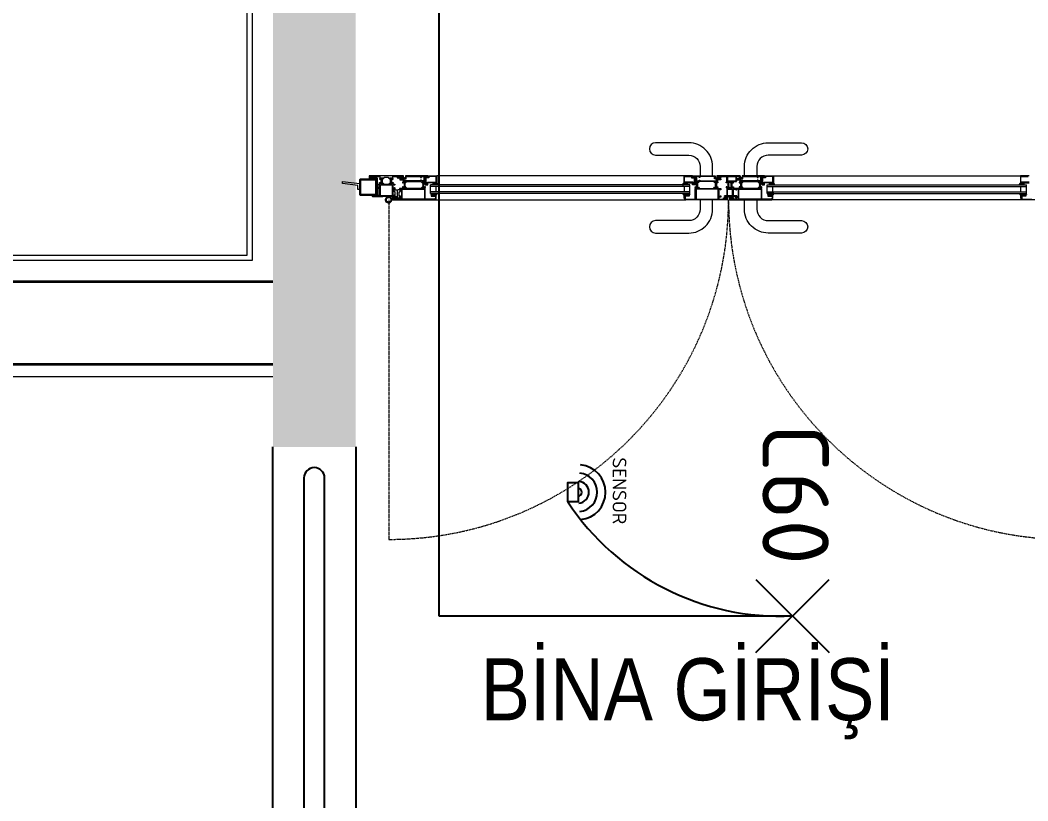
# Model space of a CAD drawing. Header units: millimetres. Extents: x -4402 to 30102, y 1696 to 6551.
# Drawn here: x 14480.1 to 14723.3, y 3699.5 to 3888.1 of the extents above; entities that cross this region are included whole.
import ezdxf

# ---------------------------------------------------------------- set-up
doc = ezdxf.new("R2010")
doc.units = ezdxf.units.MM
doc.linetypes.add('HIDDEN', pattern=[0.375, 0.25, -0.125])
doc.layers.add('BOYA', color=253, linetype='Continuous')
doc.layers.add('CEMAL AYAR  AYD. HAT', color=6, linetype='Continuous')
for name, color, linetype, lineweight in [('D', 4, 'Continuous', 35), ('KP', 1, 'Continuous', 20), ('M', 30, 'Continuous', 25), ('MH', 20, 'Continuous', 20), ('S', 6, 'Continuous', 20), ('YA', 3, 'Continuous', 13)]:
    doc.layers.add(name, color=color, linetype=linetype, lineweight=lineweight)
doc.styles.add('1', font='arial.ttf', dxfattribs={"height": 18})
doc.styles.add('TXT', font='isocpeur.ttf')
pattern_1 = [(45, (12306.01935, -83844.62551), (-0.08838834765, 0.08838834765), []), (135, (12306.01935, -83844.62551), (-0.08838834765, -0.08838834765), [])]
pattern_2 = [(135, (-12207.27971, -83844.62551), (0.08838834765, 0.08838834765), []), (45, (-12207.27971, -83844.62551), (0.08838834765, -0.08838834765), [])]
pattern_3 = [(45, (12387.27971, -83844.62551), (-0.08838834765, 0.08838834765), []), (135, (12387.27971, -83844.62551), (-0.08838834765, -0.08838834765), [])]

# ---------------------------------------------------------------- blocks, each defined once
blk = doc.blocks.new('AK1-1')
at = {"layer": 'KP', "ltscale": 0.125}
h = blk.add_hatch(dxfattribs=at)
h.set_pattern_fill('ANSI37', color=8, angle=-180, style=0)
h.set_pattern_definition([(45, (12306.0424, -83844.705), (-0.08838834765, 0.08838834765), []), (135, (12306.0424, -83844.705), (-0.08838834765, -0.08838834765), [])])
h.paths.add_polyline_path([(11.29, 2.17), (10.3, 2.17), (10.3, 2.25), (10.45, 2.25), (10.45, 2.37), (10.36, 2.37), (10.36, 2.52), (11.24, 2.52), (11.32, 2.37), (11.25, 2.37), (11.25, 2.25), (11.55, 2.25), (11.55, 2), (11.5, 1.98), (11.07, 1.98), (11.07, 2.07), (11.38, 2.11), (11.4, 2.15)])
h.paths.add_polyline_path([(11.16, 2.24), (11.16, 2.38), (10.55, 2.38), (10.55, 2.24)], flags=16)
h = blk.add_hatch(dxfattribs=at)
h.set_pattern_fill('ANSI37', color=8, angle=-180, style=0)
h.set_pattern_definition([(135, (-12207.36263, -83844.62551), (0.08838834765, 0.08838834765), []), (45, (-12207.36263, -83844.62551), (0.08838834765, -0.08838834765), [])])
h.paths.add_polyline_path([(87.96, 2.17), (87.96, 2.33), (87.8, 2.33), (87.8, 2.45), (87.9, 2.45), (87.9, 2.6), (87.44, 2.6), (87.36, 2.45), (87.43, 2.45), (87.43, 2.33), (87.19, 2.33), (87.19, 2), (87.24, 1.98), (87.67, 1.98), (87.67, 2.07), (87.36, 2.11), (87.34, 2.15), (87.39, 2.17)])
h.paths.add_polyline_path([(87.52, 2.32), (87.52, 2.46), (87.71, 2.46), (87.71, 2.32)], flags=16)
h = blk.add_hatch(dxfattribs=at)
h.set_pattern_fill('ANSI37', color=8, angle=-180, style=0)
h.set_pattern_definition([(45, (-83041.61139, -12750.88254), (-0.08838834765, 0.08838834765), []), (135, (-83041.61139, -12750.88254), (-0.08838834765, -0.08838834765), [])])
edge = h.paths.add_edge_path()
edge.add_line((3.25, 2.25), (3.25, 2))
edge.add_line((3.25, 2), (5, 2))
edge.add_line((5, 2), (5, -2))
edge.add_line((5, -2), (4.05, -2))
edge.add_line((4.05, -2), (4.05, -2.25))
edge.add_line((4.05, -2.25), (5.05, -2.25))
edge.add_arc((5.05, -2.05), 0.2, 270, 360)
edge.add_line((5.25, -2.05), (5.25, 2.05))
edge.add_arc((5.05, 2.05), 0.2, 0, 90)
edge.add_line((5.05, 2.25), (3.25, 2.25))
h = blk.add_hatch(dxfattribs=at)
h.set_pattern_fill('ANSI37', color=8, angle=-180, style=0)
h.set_pattern_definition([(135, (83361.82707, -12830.85999), (0.08838834765, 0.08838834765), []), (45, (83361.82707, -12830.85999), (0.08838834765, -0.08838834765), [])])
h.paths.add_polyline_path([(6.12, 1), (6, 0.8), (6, 0.75), (6.52, 0.75), (6.52, 0.8), (6.4, 1), (6.4, 2), (6.52, 2.2), (6.52, 2.25), (6, 2.25), (6, 2.2), (6.12, 2)])
h = blk.add_hatch(dxfattribs=at)
h.set_pattern_fill('ANSI37', color=8, angle=-180, style=0)
h.set_pattern_definition([(135, (83364.1116, -12830.85999), (0.08838834765, 0.08838834765), []), (45, (83364.1116, -12830.85999), (0.08838834765, -0.08838834765), [])])
h.paths.add_polyline_path([(8.4, 1), (8.28, 0.8), (8.28, 0.75), (8.8, 0.75), (8.8, 0.8), (8.68, 1), (8.68, 2), (8.8, 2.2), (8.8, 2.25), (8.28, 2.25), (8.28, 2.2), (8.4, 2)])
h = blk.add_hatch(dxfattribs=at)
h.set_pattern_fill('ANSI37', color=8, angle=-180, style=0)
h.set_pattern_definition(pattern_1)
edge = h.paths.add_edge_path()
edge.add_line((11.62, -0.29), (12, -0.29))
edge.add_arc((12, -0.24), 0.05, 270, 393.4469)
edge.add_line((12.04, -0.21), (11.92, -0.03))
edge.add_line((11.92, -0.03), (11.92, 1.13))
edge.add_line((11.92, 1.13), (12.03, 1.3))
edge.add_arc((11.99, 1.33), 0.05, 326.5531, 450)
edge.add_line((11.99, 1.38), (11.62, 1.38))
edge.add_arc((11.62, 1.33), 0.05, 90, 204.0405)
edge.add_line((11.58, 1.31), (11.66, 1.13))
edge.add_line((11.66, 1.13), (11.66, -0.03))
edge.add_line((11.66, -0.03), (11.57, -0.22))
edge.add_arc((11.62, -0.24), 0.05, 155.9595, 270)
h = blk.add_hatch(dxfattribs=at)
h.set_pattern_fill('ANSI37', color=8, angle=-180, style=0)
h.set_pattern_definition(pattern_1)
edge = h.paths.add_edge_path()
edge.add_line((16.14, -0.29), (16.52, -0.29))
edge.add_arc((16.52, -0.24), 0.05, 270, 384.0405)
edge.add_line((16.57, -0.22), (16.48, -0.03))
edge.add_line((16.48, -0.03), (16.48, 1.13))
edge.add_line((16.48, 1.13), (16.47, 1.13))
edge.add_line((16.47, 1.13), (16.55, 1.31))
edge.add_arc((16.51, 1.33), 0.05, 335.9595, 450)
edge.add_line((16.51, 1.38), (16.14, 1.38))
edge.add_arc((16.14, 1.33), 0.05, 90, 213.4469)
edge.add_line((16.1, 1.3), (16.21, 1.13))
edge.add_line((16.21, 1.13), (16.21, -0.03))
edge.add_line((16.21, -0.03), (16.22, -0.03))
edge.add_line((16.22, -0.03), (16.1, -0.21))
edge.add_arc((16.14, -0.24), 0.05, 146.5531, 270)
h = blk.add_hatch(dxfattribs=at)
h.set_pattern_fill('ANSI37', color=8, angle=-180, style=0)
h.set_pattern_definition([(315, (-83343.44128, 12831.30192), (-0.08838834765, -0.08838834765), []), (225, (-83343.44128, 12831.30192), (-0.08838834765, 0.08838834765), [])])
h.paths.add_polyline_path([(18.64, 0.62), (18.74, 0.72), (18.92, 0.73), (19.01, 0.85), (19.3, 0.89), (19.31, 0.73), (19.43, 0.73), (19.56, 0.73), (19.59, 0.75), (19.58, 0.93), (19.62, 0.94), (19.73, 0.82), (19.82, 0.64), (19.82, 0.6), (19.61, 0.6), (19.51, 0.64), (19.44, 0.66), (19.22, 0.67), (19.04, 0.66), (18.93, 0.62), (18.79, 0.61), (18.66, 0.61)])
h = blk.add_hatch(dxfattribs=at)
h.set_pattern_fill('ANSI37', color=8, angle=-180, style=0)
h.set_pattern_definition([(225, (83442.18091, 12831.30192), (0.08838834765, -0.08838834765), []), (315, (83442.18091, 12831.30192), (0.08838834765, 0.08838834765), [])])
h.paths.add_polyline_path([(80.1, 0.62), (80, 0.72), (79.82, 0.73), (79.73, 0.85), (79.44, 0.89), (79.43, 0.73), (79.31, 0.73), (79.18, 0.73), (79.15, 0.75), (79.16, 0.93), (79.12, 0.94), (79.01, 0.82), (78.92, 0.64), (78.92, 0.6), (79.13, 0.6), (79.23, 0.64), (79.3, 0.66), (79.52, 0.67), (79.7, 0.66), (79.81, 0.62), (79.95, 0.61), (80.08, 0.61)])
h = blk.add_hatch(dxfattribs=at)
h.set_pattern_fill('ANSI37', color=8, angle=-180, style=0)
h.set_pattern_definition(pattern_2)
edge = h.paths.add_edge_path()
edge.add_line((82.6, -0.29), (82.22, -0.29))
edge.add_arc((82.22, -0.24), 0.05, 155.9595, 270, ccw=False)
edge.add_line((82.17, -0.22), (82.26, -0.03))
edge.add_line((82.26, -0.03), (82.26, 1.13))
edge.add_line((82.26, 1.13), (82.27, 1.13))
edge.add_line((82.27, 1.13), (82.19, 1.31))
edge.add_arc((82.23, 1.33), 0.05, 90, 204.0405, ccw=False)
edge.add_line((82.23, 1.38), (82.6, 1.38))
edge.add_arc((82.6, 1.33), 0.05, -33.4469, 90, ccw=False)
edge.add_line((82.64, 1.3), (82.53, 1.13))
edge.add_line((82.53, 1.13), (82.53, -0.03))
edge.add_line((82.53, -0.03), (82.52, -0.03))
edge.add_line((82.52, -0.03), (82.64, -0.21))
edge.add_arc((82.6, -0.24), 0.05, -90, 33.4469, ccw=False)
h = blk.add_hatch(dxfattribs=at)
h.set_pattern_fill('ANSI37', color=8, angle=-180, style=0)
h.set_pattern_definition(pattern_2)
edge = h.paths.add_edge_path()
edge.add_line((87.12, -0.29), (86.74, -0.29))
edge.add_arc((86.74, -0.24), 0.05, 146.5531, 270, ccw=False)
edge.add_line((86.7, -0.21), (86.82, -0.03))
edge.add_line((86.82, -0.03), (86.82, 1.13))
edge.add_line((86.82, 1.13), (86.71, 1.3))
edge.add_arc((86.75, 1.33), 0.05, 90, 213.4469, ccw=False)
edge.add_line((86.75, 1.38), (87.12, 1.38))
edge.add_arc((87.12, 1.33), 0.05, -24.0405, 90, ccw=False)
edge.add_line((87.16, 1.31), (87.08, 1.13))
edge.add_line((87.08, 1.13), (87.08, -0.03))
edge.add_line((87.08, -0.03), (87.17, -0.22))
edge.add_arc((87.12, -0.24), 0.05, -90, 24.0405, ccw=False)
h = blk.add_hatch(dxfattribs=at)
h.set_pattern_fill('ANSI37', color=8, angle=-180, style=0)
h.set_pattern_definition([(135, (-84551.1965, 11752.33369), (0.08838834765, 0.08838834765), []), (45, (-84551.1965, 11752.33369), (0.08838834765, -0.08838834765), [])])
h.paths.add_polyline_path([(90.1, 1.38, -0.543184), (90.14, 1.31), (90.06, 1.13), (90.06, -0.04), (90.14, -0.22, -0.543184), (90.1, -0.29), (89.77, -0.29, -0.543184), (89.72, -0.22), (89.8, -0.04), (89.8, 1.13), (89.72, 1.31, -0.543184), (89.77, 1.38)])
h = blk.add_hatch(dxfattribs=at)
h.set_pattern_fill('ANSI37', color=8, angle=-180, style=0)
h.set_pattern_definition([(135, (-84550.41649, 11752.33369), (0.08838834765, 0.08838834765), []), (45, (-84550.41649, 11752.33369), (0.08838834765, -0.08838834765), [])])
h.paths.add_polyline_path([(90.58, -0.04), (90.5, -0.22, 0.543184), (90.55, -0.29), (90.88, -0.29, 0.543184), (90.92, -0.22), (90.84, -0.04), (90.84, 1.13), (90.92, 1.31, 0.543184), (90.88, 1.38), (90.55, 1.38, 0.543184), (90.5, 1.31), (90.58, 1.13)])
h = blk.add_hatch(dxfattribs=at)
h.set_pattern_fill('ANSI37', color=8, angle=-180, style=0)
h.set_pattern_definition(pattern_3)
edge = h.paths.add_edge_path()
edge.add_line((92.88, -0.29), (93.26, -0.29))
edge.add_arc((93.26, -0.24), 0.05, 270, 393.4469)
edge.add_line((93.3, -0.21), (93.18, -0.03))
edge.add_line((93.18, -0.03), (93.18, 1.13))
edge.add_line((93.18, 1.13), (93.29, 1.3))
edge.add_arc((93.25, 1.33), 0.05, 326.5531, 450)
edge.add_line((93.25, 1.38), (92.88, 1.38))
edge.add_arc((92.88, 1.33), 0.05, 90, 204.0405)
edge.add_line((92.84, 1.31), (92.92, 1.13))
edge.add_line((92.92, 1.13), (92.92, -0.03))
edge.add_line((92.92, -0.03), (92.83, -0.22))
edge.add_arc((92.88, -0.24), 0.05, 155.9595, 270)
h = blk.add_hatch(dxfattribs=at)
h.set_pattern_fill('ANSI37', color=8, angle=-180, style=0)
h.set_pattern_definition(pattern_3)
edge = h.paths.add_edge_path()
edge.add_line((97.4, -0.29), (97.78, -0.29))
edge.add_arc((97.78, -0.24), 0.05, 270, 384.0405)
edge.add_line((97.83, -0.22), (97.74, -0.03))
edge.add_line((97.74, -0.03), (97.74, 1.13))
edge.add_line((97.74, 1.13), (97.73, 1.13))
edge.add_line((97.73, 1.13), (97.81, 1.31))
edge.add_arc((97.77, 1.33), 0.05, 335.9595, 450)
edge.add_line((97.77, 1.38), (97.4, 1.38))
edge.add_arc((97.4, 1.33), 0.05, 90, 213.4469)
edge.add_line((97.36, 1.3), (97.47, 1.13))
edge.add_line((97.47, 1.13), (97.47, -0.03))
edge.add_line((97.47, -0.03), (97.48, -0.03))
edge.add_line((97.48, -0.03), (97.36, -0.21))
edge.add_arc((97.4, -0.24), 0.05, 146.5531, 270)
h = blk.add_hatch(dxfattribs=at)
h.set_pattern_fill('ANSI37', color=8, angle=-180, style=0)
h.set_pattern_definition([(315, (-83262.18091, 12831.30192), (-0.08838834765, -0.08838834765), []), (225, (-83262.18091, 12831.30192), (-0.08838834765, 0.08838834765), [])])
h.paths.add_polyline_path([(99.9, 0.62), (100, 0.72), (100.18, 0.73), (100.27, 0.85), (100.56, 0.89), (100.57, 0.73), (100.69, 0.73), (100.82, 0.73), (100.85, 0.75), (100.84, 0.93), (100.88, 0.94), (100.99, 0.82), (101.08, 0.64), (101.08, 0.6), (100.87, 0.6), (100.77, 0.64), (100.7, 0.66), (100.48, 0.67), (100.3, 0.66), (100.19, 0.62), (100.05, 0.61), (99.92, 0.61)])
h = blk.add_hatch(dxfattribs=at)
h.set_pattern_fill('ANSI37', color=8, angle=-180, style=0)
h.set_pattern_definition([(225, (83523.44128, 12831.30192), (0.08838834765, -0.08838834765), []), (315, (83523.44128, 12831.30192), (0.08838834765, 0.08838834765), [])])
h.paths.add_polyline_path([(161.36, 0.62), (161.26, 0.72), (161.08, 0.73), (160.99, 0.85), (160.7, 0.89), (160.69, 0.73), (160.57, 0.73), (160.44, 0.73), (160.41, 0.75), (160.42, 0.93), (160.38, 0.94), (160.27, 0.82), (160.18, 0.64), (160.18, 0.6), (160.39, 0.6), (160.49, 0.64), (160.56, 0.66), (160.78, 0.67), (160.96, 0.66), (161.07, 0.62), (161.21, 0.61), (161.34, 0.61)])
h = blk.add_hatch(dxfattribs=at)
h.set_pattern_fill('ANSI37', color=8, angle=-180, style=0)
h.set_pattern_definition(pattern_1)
h.paths.add_polyline_path([(9.19, -2.45), (9.14, -2.42), (9.16, -2.38), (9.47, -2.34), (9.47, -2.25), (9.04, -2.25), (8.99, -2.28), (8.99, -2.6), (9.23, -2.6), (9.23, -2.72), (9.15, -2.72), (9.24, -2.87), (9.68, -2.87), (9.68, -2.72), (9.6, -2.72), (9.6, -2.6), (9.75, -2.6), (9.75, -2.45)])
h.paths.add_polyline_path([(9.32, -2.6), (9.51, -2.6), (9.51, -2.74), (9.32, -2.74)], flags=16)
h = blk.add_hatch(dxfattribs=at)
h.set_pattern_fill('ANSI37', color=8, angle=-180, style=0)
h.set_pattern_definition(pattern_1)
h.paths.add_polyline_path([(18.18, -1.56), (18.18, -1.67), (18.48, -1.67), (18.48, -1.8), (18.41, -1.8), (18.41, -1.87), (18.52, -2), (19.08, -2), (19.2, -1.86), (19.2, -1.8), (19.14, -1.8), (19.14, -1.69), (19.42, -1.69), (19.42, -1.86), (19.49, -1.86), (19.54, -1.81), (19.66, -1.63), (19.66, -1.56)])
h.paths.add_polyline_path([(19.04, -1.69), (19.04, -1.88), (18.59, -1.88), (18.59, -1.69)], flags=16)
h = blk.add_hatch(dxfattribs=at)
h.set_pattern_fill('ANSI37', color=8, angle=-180, style=0)
h.set_pattern_definition(pattern_2)
h.paths.add_polyline_path([(80.55, -1.56), (80.55, -1.67), (80.26, -1.67), (80.26, -1.8), (80.33, -1.8), (80.33, -1.87), (80.22, -2), (79.66, -2), (79.54, -1.86), (79.54, -1.8), (79.6, -1.8), (79.6, -1.69), (79.32, -1.69), (79.32, -1.86), (79.25, -1.86), (79.2, -1.81), (79.08, -1.63), (79.08, -1.56)])
h.paths.add_polyline_path([(79.7, -1.69), (79.7, -1.88), (80.15, -1.88), (80.15, -1.69)], flags=16)
h = blk.add_hatch(dxfattribs=at)
h.set_pattern_fill('ANSI37', color=8, angle=-180, style=0)
h.set_pattern_definition([(135, (-12207.27971, -83844.6241), (0.08838834765, 0.08838834765), []), (45, (-12207.27971, -83844.6241), (0.08838834765, -0.08838834765), [])])
h.paths.add_polyline_path([(88.99, -2.44), (88.99, -2.6), (89.14, -2.6), (89.14, -2.72), (89.06, -2.72), (89.06, -2.87), (89.5, -2.87), (89.59, -2.72), (89.51, -2.72), (89.51, -2.6), (89.75, -2.6), (89.75, -2.28), (89.7, -2.25), (89.27, -2.25), (89.27, -2.34), (89.58, -2.38), (89.6, -2.42), (89.55, -2.44)])
h.paths.add_polyline_path([(89.42, -2.59), (89.42, -2.74), (89.23, -2.74), (89.23, -2.59)], flags=16)
h = blk.add_hatch(dxfattribs=at)
h.set_pattern_fill('ANSI37', color=8, angle=-180, style=0)
h.set_pattern_definition([(45, (12387.27971, -83844.6241), (-0.08838834765, 0.08838834765), []), (135, (12387.27971, -83844.6241), (-0.08838834765, -0.08838834765), [])])
h.paths.add_polyline_path([(90.45, -2.44), (90.4, -2.42), (90.42, -2.38), (90.73, -2.34), (90.73, -2.25), (90.3, -2.25), (90.25, -2.28), (90.25, -2.6), (90.49, -2.6), (90.49, -2.72), (90.41, -2.72), (90.5, -2.87), (90.94, -2.87), (90.94, -2.72), (90.86, -2.72), (90.86, -2.6), (91.01, -2.6), (91.01, -2.44)])
h.paths.add_polyline_path([(90.58, -2.59), (90.77, -2.59), (90.77, -2.74), (90.58, -2.74)], flags=16)
h = blk.add_hatch(dxfattribs=at)
h.set_pattern_fill('ANSI37', color=8, angle=-180, style=0)
h.set_pattern_definition(pattern_3)
h.paths.add_polyline_path([(99.45, -1.56), (99.45, -1.67), (99.74, -1.67), (99.74, -1.8), (99.67, -1.8), (99.67, -1.87), (99.78, -2), (100.34, -2), (100.46, -1.86), (100.46, -1.8), (100.4, -1.8), (100.4, -1.69), (100.68, -1.69), (100.68, -1.86), (100.75, -1.86), (100.8, -1.81), (100.92, -1.63), (100.92, -1.56)])
h.paths.add_polyline_path([(100.3, -1.69), (100.3, -1.88), (99.85, -1.88), (99.85, -1.69)], flags=16)
h = blk.add_hatch(dxfattribs=at)
h.set_pattern_fill('ANSI37', color=8, angle=-180, style=0)
h.set_pattern_definition([(135, (-12126.01935, -83844.62551), (0.08838834765, 0.08838834765), []), (45, (-12126.01935, -83844.62551), (0.08838834765, -0.08838834765), [])])
h.paths.add_polyline_path([(161.82, -1.56), (161.82, -1.67), (161.52, -1.67), (161.52, -1.8), (161.59, -1.8), (161.59, -1.87), (161.48, -2), (160.92, -2), (160.8, -1.86), (160.8, -1.8), (160.86, -1.8), (160.86, -1.69), (160.58, -1.69), (160.58, -1.86), (160.51, -1.86), (160.46, -1.81), (160.34, -1.63), (160.34, -1.56)])
h.paths.add_polyline_path([(160.96, -1.69), (160.96, -1.88), (161.41, -1.88), (161.41, -1.69)], flags=16)
for p, q in [((79.18, 2.74), (19.56, 2.74)), ((87.19, 2.75), (87.19, 2.33)), ((92.81, 2.75), (87.19, 2.75)), ((87.34, 2.45), (87.34, 2.6)), ((87.34, 2.6), (87.9, 2.6)), ((87.36, 2.45), (87.34, 2.45)), ((87.43, 2.45), (87.36, 2.45)), ((87.43, 2.33), (87.43, 2.45)), ((87.9, 2.45), (87.8, 2.45)), ((87.8, 2.45), (87.8, 2.33)), ((87.9, 2.6), (87.9, 2.45)), ((88.05, 2.45), (88.05, 2.6)), ((88.05, 2.6), (89.57, 2.6)), ((88.2, 2.45), (88.05, 2.45)), ((88.2, 2.33), (88.2, 2.45)), ((89.57, 1.3), (89.57, 2.6)), ((89.71, 2.6), (89.71, 1.54)), ((89.71, 2.6), (91.74, 2.6)), ((91.74, 2.6), (91.74, 1.54)), ((91.88, 2.6), (92.66, 2.6)), ((91.88, 1.81), (91.88, 2.6)), ((92.66, 1.98), (92.66, 2.6)), ((92.81, 2.75), (92.81, 2.23)), ((100.82, 2.74), (160.44, 2.74)), ((18.06, -1.56), (18.06, 0.59)), ((19.41, -1.16), (19.41, 0.19)), ((79.33, -1.16), (79.33, 0.19)), ((80.68, -1.56), (80.68, 0.59)), ((87.19, 2.33), (87.43, 2.33)), ((87.8, 2.33), (87.96, 2.33)), ((87.96, 2.33), (88.2, 2.33)), ((89.45, 1.18), (89.57, 1.3)), ((89.45, 1.03), (89.45, 1.18)), ((89.59, 1.03), (89.45, 1.03)), ((89.59, 0.06), (89.45, 0.06)), ((89.45, 0.06), (89.45, -0.09)), ((89.69, 1.13), (89.59, 1.03)), ((89.69, -0.04), (89.59, 0.06)), ((90.18, 1.38), (89.69, 1.38)), ((89.69, 1.38), (89.8, 1.13)), ((89.8, 1.13), (89.69, 1.13)), ((89.71, 1.54), (91.74, 1.54)), ((90.06, 1.13), (90.18, 1.38)), ((90.28, 1.13), (90.06, 1.13)), ((90.32, 1.17), (90.28, 1.13)), ((90.32, 1.17), (90.37, 1.13)), ((90.37, 1.13), (90.58, 1.13)), ((90.58, 1.13), (90.47, 1.38)), ((90.47, 1.38), (90.96, 1.38)), ((90.96, 1.38), (90.84, 1.13)), ((90.84, 1.13), (90.96, 1.13)), ((90.96, 1.13), (91.06, 1.03)), ((90.96, -0.04), (91.06, 0.06)), ((91.06, 1.03), (91.2, 1.03)), ((91.06, 0.06), (91.2, 0.06)), ((91.08, 1.3), (91.08, 1.38)), ((91.08, 1.38), (91.88, 1.38)), ((91.2, 1.18), (91.08, 1.3)), ((91.2, 1.03), (91.2, 1.18)), ((91.2, 0.06), (91.2, -0.09)), ((91.88, 1.38), (91.88, 1.64)), ((91.88, 1.64), (92.05, 1.64)), ((92.05, 1.64), (92.05, 1.81)), ((93.01, 2.23), (92.81, 2.23)), ((93.01, 2.18), (93.01, 2.23)), ((99.32, -1.56), (99.32, 0.59)), ((100.67, -1.16), (100.67, 0.19)), ((160.59, -1.16), (160.59, 0.19)), ((161.94, -1.56), (161.94, 0.59)), ((88.99, -2.21), (88.99, -2.05)), ((89.57, -2.05), (88.99, -2.05)), ((88.99, -2.21), (91.71, -2.21)), ((89.45, -0.09), (89.57, -0.21)), ((89.57, -0.21), (89.57, -2.05)), ((89.69, -0.29), (89.8, -0.04)), ((89.8, -0.04), (89.69, -0.04)), ((90.18, -0.29), (89.69, -0.29)), ((89.71, -0.45), (90.94, -0.45)), ((89.71, -2.05), (89.71, -0.45)), ((90.94, -2.05), (89.71, -2.05)), ((90.28, -0.04), (90.06, -0.04)), ((90.06, -0.04), (90.18, -0.29)), ((90.32, -0.09), (90.28, -0.04)), ((90.32, -0.09), (90.37, -0.04)), ((90.37, -0.04), (90.58, -0.04)), ((90.58, -0.04), (90.47, -0.29)), ((90.47, -0.29), (90.96, -0.29)), ((90.96, -0.29), (90.84, -0.04)), ((90.84, -0.04), (90.96, -0.04)), ((90.94, -2.05), (90.94, -0.45)), ((91.2, -0.09), (91.08, -0.21)), ((91.08, -0.21), (91.08, -0.29)), ((91.88, -0.29), (91.08, -0.29)), ((91.08, -0.45), (91.71, -0.45)), ((91.08, -0.45), (91.08, -2.05)), ((91.88, -2.05), (91.08, -2.05)), ((91.71, -0.45), (91.71, -0.61)), ((91.88, -0.61), (91.71, -0.61)), ((91.71, -2.21), (91.71, -2.58)), ((91.88, -0.29), (91.88, -0.61)), ((91.88, -2.05), (91.88, -2.42)), ((92.04, -2.42), (91.88, -2.42)), ((92.04, -2.42), (92.04, -2.58)), ((19.02, -3.08), (79.72, -3.08)), ((92.04, -2.58), (91.71, -2.58)), ((160.98, -3.08), (100.28, -3.08))]:
    blk.add_line(p, q, dxfattribs=at)
at = {"layer": 'KP', "color": 3, "ltscale": 0.125}
for p, q in [((80.68, 0.59), (18.06, 0.59)), ((80.68, 0.19), (18.06, 0.19)), ((99.32, 0.59), (161.94, 0.59)), ((99.32, 0.19), (161.94, 0.19)), ((80.68, -1.16), (18.06, -1.16)), ((80.68, -1.56), (18.06, -1.56)), ((99.32, -1.16), (161.94, -1.16)), ((99.32, -1.56), (161.94, -1.56))]:
    blk.add_line(p, q, dxfattribs=at)
at = {"layer": 'KP', "color": 8, "linetype": 'HIDDEN', "ltscale": 0.5}
blk.add_line((7.96, -3.05), (7.96, -85.09), dxfattribs=at)
at = {"layer": 'KP', "color": 8}
for points in [[(86.15, 2.74), (86.15, 4.99, 0.414214), (80.4, 10.74), (72.4, 10.74, 1), (72.4, 7.74), (80.4, 7.74, -0.414214), (83.15, 4.99), (83.15, 2.74)], [(93.85, 2.74), (93.85, 4.99, -0.414214), (99.6, 10.74), (107.6, 10.74, -1), (107.6, 7.74), (99.6, 7.74, 0.414214), (96.85, 4.99), (96.85, 2.74)], [(83.15, -3.08), (83.15, -5.33, -0.414214), (80.4, -8.08), (72.4, -8.08, 1), (72.4, -11.08), (80.4, -11.08, 0.414214), (86.15, -5.33), (86.15, -3.08)], [(96.85, -3.08), (96.85, -5.33, 0.414214), (99.6, -8.08), (107.6, -8.08, -1), (107.6, -11.08), (99.6, -11.08, -0.414214), (93.85, -5.33), (93.85, -3.08)]]:
    blk.add_lwpolyline(points, format="xyb", dxfattribs=at)
at = {"layer": 'KP', "ltscale": 0.125}
for points in [[(10.32, 2.6), (11.4, 2.6), (11.4, 2.35), (11.25, 2.35), (11.25, 2.25), (11.55, 2.25), (11.55, 2.75), (3.25, 2.75), (3.25, 2.25), (3.55, 2.25), (3.55, 2.35), (3.4, 2.35), (3.4, 2.6), (4.47, 2.6), (4.47, 2.35), (4.35, 2.35), (4.35, 2.25), (4.75, 2.25), (4.75, 2.35), (4.62, 2.35), (4.62, 2.55), (5.85, 2.55), (5.85, 2.15), (5.75, 2.05), (5.75, 1.9), (5.9, 1.9), (6, 2), (6.12, 2), (6, 2.2), (6, 2.25), (6.52, 2.25), (6.52, 2.2), (6.4, 2), (6.6, 2), (6.85, 2.25), (6.85, 2.45), (7.95, 2.45), (7.95, 2.25), (8.2, 2), (8.4, 2), (8.28, 2.2), (8.28, 2.25), (8.8, 2.25), (8.8, 2.2), (8.68, 2), (8.8, 2), (8.9, 1.9), (9.05, 1.9), (9.05, 2.05), (8.95, 2.15), (8.95, 2.55), (10.17, 2.55), (10.17, 2.35), (10.05, 2.35), (10.05, 2.25), (10.45, 2.25), (10.45, 2.35), (10.32, 2.35)], [(11.55, 2.25), (11.55, 2), (11.5, 1.98), (11.07, 1.98), (11.07, 2.07), (11.38, 2.11), (11.4, 2.15), (11.29, 2.17), (10.3, 2.17), (10.3, 2.25), (10.45, 2.25), (10.45, 2.37), (10.36, 2.37), (10.36, 2.52), (11.24, 2.52), (11.32, 2.37), (11.25, 2.37), (11.25, 2.25)], [(11.99, 2.74), (11.99, 2.23), (11.8, 2.23), (11.55, 1.98), (10.62, 1.98), (10.62, 1.81), (11.43, 1.81), (11.43, 1.29), (11.32, 1.18), (11.32, 1.03), (11.46, 1.03), (11.55, 1.13), (11.66, 1.13), (11.55, 1.38), (12.08, 1.38), (11.92, 1.13), (12.13, 1.13), (12.38, 1.38), (15.75, 1.38), (16, 1.13), (16.21, 1.13), (16.05, 1.38), (16.58, 1.38), (16.47, 1.13), (16.56, 1.13), (16.66, 1.03), (16.8, 1.03), (16.8, 1.18), (16.69, 1.29), (16.69, 1.38), (16.8, 1.38), (16.8, 1.62), (16.64, 1.69), (16.64, 2.28), (16.8, 2.35), (16.8, 2.6), (17.26, 2.6), (17.26, 2.46), (17.45, 2.46), (17.45, 2.74)], [(11.61, 1.55), (11.61, 1.79), (11.86, 2.03), (12.17, 2.03), (12.17, 2.56), (15.67, 2.56), (15.67, 2.36), (15.86, 2.36), (15.86, 2.56), (16.45, 2.56), (16.45, 1.55), (15.86, 1.55), (15.86, 1.73), (15.67, 1.73), (15.67, 1.55)], [(16.98, 0.7), (16.98, 1.99), (16.94, 2.03), (16.98, 2.07), (16.98, 2.56), (16.8, 2.56), (16.8, 2.35), (16.64, 2.28), (16.64, 1.69), (16.8, 1.62), (16.8, 1.38), (16.8, 0.94), (16.52, 0.94), (16.52, 0.78), (16.8, 0.78), (16.8, 0.57), (17.45, 0.57), (17.45, 0.92), (17.26, 0.92), (17.26, 0.7)], [(86.75, 2.74), (86.75, 2.23), (86.94, 2.23), (87.19, 1.98), (88.12, 1.98), (88.12, 1.81), (87.31, 1.81), (87.31, 1.29), (87.42, 1.18), (87.42, 1.03), (87.28, 1.03), (87.19, 1.13), (87.08, 1.13), (87.19, 1.38), (86.66, 1.38), (86.82, 1.13), (86.61, 1.13), (86.36, 1.38), (82.99, 1.38), (82.74, 1.13), (82.53, 1.13), (82.69, 1.38), (82.16, 1.38), (82.27, 1.13), (82.18, 1.13), (82.08, 1.03), (81.94, 1.03), (81.94, 1.18), (82.05, 1.29), (82.05, 1.38), (81.94, 1.38), (81.94, 1.62), (82.09, 1.69), (82.09, 2.28), (81.94, 2.35), (81.94, 2.6), (81.48, 2.6), (81.48, 2.46), (81.29, 2.46), (81.29, 2.74)], [(81.76, 0.7), (81.76, 1.99), (81.79, 2.03), (81.76, 2.07), (81.76, 2.56), (81.94, 2.56), (81.94, 2.35), (82.09, 2.28), (82.09, 1.69), (81.94, 1.62), (81.94, 1.38), (81.94, 0.94), (82.22, 0.94), (82.22, 0.78), (81.94, 0.78), (81.94, 0.57), (81.29, 0.57), (81.29, 0.92), (81.48, 0.92), (81.48, 0.7)], [(87.12, 1.55), (87.12, 1.79), (86.88, 2.03), (86.57, 2.03), (86.57, 2.56), (83.07, 2.56), (83.07, 2.36), (82.88, 2.36), (82.88, 2.56), (82.29, 2.56), (82.29, 1.55), (82.88, 1.55), (82.88, 1.73), (83.07, 1.73), (83.07, 1.55)], [(87.19, 2.33), (87.19, 2), (87.24, 1.98), (87.67, 1.98), (87.67, 2.07), (87.36, 2.11), (87.34, 2.15), (87.39, 2.17), (87.96, 2.17), (87.96, 2.33), (87.8, 2.33), (87.8, 2.45), (87.9, 2.45), (87.9, 2.6), (87.44, 2.6), (87.36, 2.45), (87.43, 2.45), (87.43, 2.33)], [(93.25, 2.74), (93.25, 2.23), (93.06, 2.23), (92.81, 1.98), (91.88, 1.98), (91.88, 1.81), (92.69, 1.81), (92.69, 1.29), (92.58, 1.18), (92.58, 1.03), (92.72, 1.03), (92.81, 1.13), (92.92, 1.13), (92.81, 1.38), (93.34, 1.38), (93.18, 1.13), (93.39, 1.13), (93.64, 1.38), (97.01, 1.38), (97.26, 1.13), (97.47, 1.13), (97.31, 1.38), (97.84, 1.38), (97.73, 1.13), (97.82, 1.13), (97.92, 1.03), (98.06, 1.03), (98.06, 1.18), (97.95, 1.29), (97.95, 1.38), (98.06, 1.38), (98.06, 1.62), (97.91, 1.69), (97.91, 2.28), (98.06, 2.35), (98.06, 2.6), (98.52, 2.6), (98.52, 2.46), (98.71, 2.46), (98.71, 2.74)], [(92.88, 1.55), (92.88, 1.79), (93.12, 2.03), (93.43, 2.03), (93.43, 2.56), (96.93, 2.56), (96.93, 2.36), (97.12, 2.36), (97.12, 2.56), (97.71, 2.56), (97.71, 1.55), (97.12, 1.55), (97.12, 1.73), (96.93, 1.73), (96.93, 1.55)], [(98.24, 0.7), (98.24, 1.99), (98.21, 2.03), (98.24, 2.07), (98.24, 2.56), (98.06, 2.56), (98.06, 2.35), (97.91, 2.28), (97.91, 1.69), (98.06, 1.62), (98.06, 1.38), (98.06, 0.94), (97.78, 0.94), (97.78, 0.78), (98.06, 0.78), (98.06, 0.57), (98.71, 0.57), (98.71, 0.92), (98.52, 0.92), (98.52, 0.7)], [(4.05, -2.25), (5.25, -2.25), (5.25, 0.75), (5.35, 0.75), (5.35, -2.25), (6.55, -2.25), (6.55, -2.35), (4.05, -2.35)], [(6.12, 2), (6, 2.2), (6, 2.25), (6.52, 2.25), (6.52, 2.2), (6.4, 2), (6.4, 1), (6.52, 0.8), (6.52, 0.75), (6, 0.75), (6, 0.8), (6.12, 1)], [(8.8, 0.55), (8.8, -2.05), (6, -2.05), (6, 0.55)], [(8.4, 2), (8.28, 2.2), (8.28, 2.25), (8.8, 2.25), (8.8, 2.2), (8.68, 2), (8.68, 1), (8.8, 0.8), (8.8, 0.75), (8.28, 0.75), (8.28, 0.8), (8.4, 1)], [(18.64, 0.62), (18.74, 0.72), (18.92, 0.73), (19.01, 0.85), (19.3, 0.89), (19.31, 0.73), (19.43, 0.73), (19.56, 0.73), (19.59, 0.75), (19.58, 0.93), (19.62, 0.94), (19.73, 0.82), (19.82, 0.64), (19.82, 0.6), (19.61, 0.6), (19.51, 0.64), (19.44, 0.66), (19.22, 0.67), (19.04, 0.66), (18.93, 0.62), (18.79, 0.61), (18.66, 0.61)], [(80.1, 0.62), (80, 0.72), (79.82, 0.73), (79.73, 0.85), (79.44, 0.89), (79.43, 0.73), (79.31, 0.73), (79.18, 0.73), (79.15, 0.75), (79.16, 0.93), (79.12, 0.94), (79.01, 0.82), (78.92, 0.64), (78.92, 0.6), (79.13, 0.6), (79.23, 0.64), (79.3, 0.66), (79.52, 0.67), (79.7, 0.66), (79.81, 0.62), (79.95, 0.61), (80.08, 0.61)], [(99.9, 0.62), (100, 0.72), (100.18, 0.73), (100.27, 0.85), (100.56, 0.89), (100.57, 0.73), (100.69, 0.73), (100.82, 0.73), (100.85, 0.75), (100.84, 0.93), (100.88, 0.94), (100.99, 0.82), (101.08, 0.64), (101.08, 0.6), (100.87, 0.6), (100.77, 0.64), (100.7, 0.66), (100.48, 0.67), (100.3, 0.66), (100.19, 0.62), (100.05, 0.61), (99.92, 0.61)], [(161.36, 0.62), (161.26, 0.72), (161.08, 0.73), (160.99, 0.85), (160.7, 0.89), (160.69, 0.73), (160.57, 0.73), (160.44, 0.73), (160.41, 0.75), (160.42, 0.93), (160.38, 0.94), (160.27, 0.82), (160.18, 0.64), (160.18, 0.6), (160.39, 0.6), (160.49, 0.64), (160.56, 0.66), (160.78, 0.67), (160.96, 0.66), (161.07, 0.62), (161.21, 0.61), (161.34, 0.61)], [(8.99, -2.6), (8.99, -2.28), (9.04, -2.25), (9.47, -2.25), (9.47, -2.34), (9.16, -2.38), (9.14, -2.42), (9.19, -2.45), (9.75, -2.45), (9.75, -2.6), (9.6, -2.6), (9.6, -2.72), (9.68, -2.72), (9.68, -2.87), (9.24, -2.87), (9.15, -2.72), (9.23, -2.72), (9.23, -2.6)], [(11.25, -2.88), (11.25, -0.46), (16.59, -0.46), (16.59, -2.88)], [(19.42, -1.86), (19.49, -1.86), (19.54, -1.81), (19.66, -1.63), (19.66, -1.56), (18.18, -1.56), (18.18, -1.67), (18.48, -1.67), (18.48, -1.8), (18.41, -1.8), (18.41, -1.87), (18.52, -2), (19.08, -2), (19.2, -1.86), (19.2, -1.8), (19.14, -1.8), (19.14, -1.69), (19.42, -1.69)], [(79.32, -1.86), (79.25, -1.86), (79.2, -1.81), (79.08, -1.63), (79.08, -1.56), (80.55, -1.56), (80.55, -1.67), (80.26, -1.67), (80.26, -1.8), (80.33, -1.8), (80.33, -1.87), (80.22, -2), (79.66, -2), (79.54, -1.86), (79.54, -1.8), (79.6, -1.8), (79.6, -1.69), (79.32, -1.69)], [(87.49, -2.88), (87.49, -0.46), (82.15, -0.46), (82.15, -2.88)], [(89.75, -2.6), (89.75, -2.28), (89.7, -2.25), (89.27, -2.25), (89.27, -2.34), (89.58, -2.38), (89.6, -2.42), (89.55, -2.44), (88.99, -2.44), (88.99, -2.6), (89.14, -2.6), (89.14, -2.72), (89.06, -2.72), (89.06, -2.87), (89.5, -2.87), (89.59, -2.72), (89.51, -2.72), (89.51, -2.6)], [(90.25, -2.6), (90.25, -2.28), (90.3, -2.25), (90.73, -2.25), (90.73, -2.34), (90.42, -2.38), (90.4, -2.42), (90.45, -2.44), (91.01, -2.44), (91.01, -2.6), (90.86, -2.6), (90.86, -2.72), (90.94, -2.72), (90.94, -2.87), (90.5, -2.87), (90.41, -2.72), (90.49, -2.72), (90.49, -2.6)], [(92.51, -2.88), (92.51, -0.46), (97.85, -0.46), (97.85, -2.88)], [(100.68, -1.86), (100.75, -1.86), (100.8, -1.81), (100.92, -1.63), (100.92, -1.56), (99.45, -1.56), (99.45, -1.67), (99.74, -1.67), (99.74, -1.8), (99.67, -1.8), (99.67, -1.87), (99.78, -2), (100.34, -2), (100.46, -1.86), (100.46, -1.8), (100.4, -1.8), (100.4, -1.69), (100.68, -1.69)], [(160.58, -1.86), (160.51, -1.86), (160.46, -1.81), (160.34, -1.63), (160.34, -1.56), (161.82, -1.56), (161.82, -1.67), (161.52, -1.67), (161.52, -1.8), (161.59, -1.8), (161.59, -1.87), (161.48, -2), (160.92, -2), (160.8, -1.86), (160.8, -1.8), (160.86, -1.8), (160.86, -1.69), (160.58, -1.69)]]:
    blk.add_lwpolyline(points, close=True, dxfattribs=at)
for points in [[(17.14, 2.29, -0.414214), (17.06, 2.37), (17.06, 2.38, -0.339454), (17.12, 2.45), (17.26, 2.49), (17.26, 2.44), (17.51, 2.44), (17.51, 2.59), (17.46, 2.59), (17.46, 2.74), (19.56, 2.74), (19.56, 0.74), (19.31, 0.74), (19.31, 0.89), (19.41, 0.89), (19.41, 1.09), (18.81, 1.09), (18.81, 0.89), (18.91, 0.89), (18.91, 0.74), (18.66, 0.74), (18.66, 1.09), (17.46, 1.09), (17.46, 0.94), (17.26, 0.94), (17.26, 0.84), (17.07, 0.92, -0.339454), (17.01, 0.99), (17.01, 1.02, -0.414214), (17.09, 1.09), (17.31, 1.09), (17.31, 1.14, -0.414214), (17.41, 1.24), (19.41, 1.24), (19.41, 2.59), (17.66, 2.59), (17.66, 2.29)], [(81.6, 2.29, 0.414214), (81.68, 2.37), (81.68, 2.38, 0.339454), (81.62, 2.45), (81.48, 2.49), (81.48, 2.44), (81.23, 2.44), (81.23, 2.59), (81.28, 2.59), (81.28, 2.74), (79.18, 2.74), (79.18, 0.74), (79.43, 0.74), (79.43, 0.89), (79.33, 0.89), (79.33, 1.09), (79.93, 1.09), (79.93, 0.89), (79.83, 0.89), (79.83, 0.74), (80.08, 0.74), (80.08, 1.09), (81.28, 1.09), (81.28, 0.94), (81.48, 0.94), (81.48, 0.84), (81.67, 0.92, 0.339454), (81.73, 0.99), (81.73, 1.02, 0.414214), (81.65, 1.09), (81.43, 1.09), (81.43, 1.14, 0.414214), (81.33, 1.24), (79.33, 1.24), (79.33, 2.59), (81.08, 2.59), (81.08, 2.29)], [(98.4, 2.29, -0.414214), (98.32, 2.37), (98.32, 2.38, -0.339454), (98.38, 2.45), (98.52, 2.49), (98.52, 2.44), (98.77, 2.44), (98.77, 2.59), (98.72, 2.59), (98.72, 2.74), (100.82, 2.74), (100.82, 0.74), (100.57, 0.74), (100.57, 0.89), (100.67, 0.89), (100.67, 1.09), (100.07, 1.09), (100.07, 0.89), (100.17, 0.89), (100.17, 0.74), (99.92, 0.74), (99.92, 1.09), (98.72, 1.09), (98.72, 0.94), (98.52, 0.94), (98.52, 0.84), (98.33, 0.92, -0.339454), (98.27, 0.99), (98.27, 1.02, -0.414214), (98.35, 1.09), (98.57, 1.09), (98.57, 1.14, -0.414214), (98.67, 1.24), (100.67, 1.24), (100.67, 2.59), (98.92, 2.59), (98.92, 2.29)], [(3.25, 2.25), (3.25, 2), (5, 2), (5, -2), (4.05, -2), (4.05, -2.25), (5.05, -2.25, 0.414214), (5.25, -2.05), (5.25, 2.05, 0.414214), (5.05, 2.25)], [(5.45, -0.4, -0.414213), (5.35, -0.3), (5.35, 0, -0.414214), (5.45, 0.1), (5.5, 0.1), (5.5, 0), (5.85, 0), (5.85, 0.6), (5.5, 0.6), (5.5, 0.5), (5.45, 0.5, -0.414214), (5.35, 0.6), (5.35, 0.75), (5.85, 0.75), (5.85, 0.85), (5.75, 0.95), (5.75, 1.1), (5.9, 1.1), (6, 1), (6.12, 1), (6, 0.8), (6, 0.75), (6.52, 0.75), (6.52, 0.8), (6.4, 1), (6.6, 1), (6.85, 0.75), (7.95, 0.75), (8.2, 1), (8.4, 1), (8.28, 0.8), (8.28, 0.75), (8.8, 0.75), (8.8, 0.8), (8.68, 1), (8.8, 1), (8.9, 1.1), (9.05, 1.1), (9.05, 0.95), (8.95, 0.85), (8.95, 0.75), (9.45, 0.75), (9.45, 0.6, -0.414214), (9.35, 0.5), (9.3, 0.5), (9.3, 0.6), (8.95, 0.6), (8.95, -0.21), (9.3, -0.21), (9.3, -0.11), (9.35, -0.11, -0.414214), (9.45, -0.21), (9.45, -0.51, -0.414214), (9.35, -0.61), (9.3, -0.61), (9.3, -0.41), (8.95, -0.41), (8.95, -2.05), (9.3, -2.05), (9.3, -1.85), (9.35, -1.85, -0.414214), (9.45, -1.95), (9.45, -2.25), (5.35, -2.25), (5.35, -1.95, -0.414214), (5.45, -1.85), (5.5, -1.85), (5.5, -2.05), (5.85, -2.05), (5.85, -0.2), (5.5, -0.2), (5.5, -0.4)], [(12.39, -0.29), (12.12, -0.03), (11.92, -0.03), (12.09, -0.29), (11.54, -0.29), (11.66, -0.03), (11.57, -0.03), (11.48, 0.06), (11.33, 0.06), (11.33, -0.07), (11.42, -0.16), (11.42, -0.29), (10.61, -0.29), (10.61, -0.61), (10.77, -0.61), (10.77, -0.41), (11.05, -0.41), (11.05, -2.27), (10.77, -2.27), (10.77, -2.05), (10.61, -2.05), (10.61, -2.42), (11.05, -2.42), (11.05, -2.88), (9.83, -2.88), (9.83, -2.72), (9.96, -2.72), (9.96, -2.61), (9.61, -2.61), (9.61, -2.72), (9.68, -2.72), (9.68, -2.88), (9.13, -2.88), (9.13, -2.72), (9.23, -2.72), (9.23, -2.61), (8.99, -2.61), (8.99, -3.08), (19.02, -3.08, 0.414214), (19.42, -2.68), (19.42, -1.69), (19.14, -1.69), (19.14, -1.8), (19.2, -1.8), (19.27, -1.8), (19.27, -2), (18.36, -2), (18.36, -1.8), (18.48, -1.8), (18.48, -1.67), (18.18, -1.67), (18.11, -1.67), (18.11, -1.8), (18.21, -1.8), (18.21, -2.19), (19.23, -2.19), (19.23, -2.68, -0.414214), (19.03, -2.88), (16.8, -2.88), (16.8, -0.29), (16.72, -0.29), (16.72, -0.16), (16.81, -0.07), (16.81, 0.06), (16.66, 0.06), (16.58, -0.03), (16.48, -0.03), (16.6, -0.29), (16.05, -0.29), (16.22, -0.03), (16.02, -0.03), (15.75, -0.29)], [(11.62, -0.29), (12, -0.29, 0.597581), (12.04, -0.21), (11.92, -0.03), (11.92, 1.13), (12.03, 1.3, 0.597581), (11.99, 1.38), (11.62, 1.38, 0.543184), (11.58, 1.31), (11.66, 1.13), (11.66, -0.03), (11.57, -0.22, 0.543184)], [(16.14, -0.29), (16.52, -0.29, 0.543184), (16.57, -0.22), (16.48, -0.03), (16.48, 1.13), (16.47, 1.13), (16.55, 1.31, 0.543184), (16.51, 1.38), (16.14, 1.38, 0.597581), (16.1, 1.3), (16.21, 1.13), (16.21, -0.03), (16.22, -0.03), (16.1, -0.21, 0.597581)], [(86.35, -0.29), (86.62, -0.03), (86.82, -0.03), (86.65, -0.29), (87.2, -0.29), (87.08, -0.03), (87.17, -0.03), (87.26, 0.06), (87.41, 0.06), (87.41, -0.07), (87.32, -0.16), (87.32, -0.29), (88.12, -0.29), (88.12, -0.61), (87.97, -0.61), (87.97, -0.41), (87.69, -0.41), (87.69, -2.27), (87.97, -2.27), (87.97, -2.05), (88.12, -2.05), (88.12, -2.42), (87.69, -2.42), (87.69, -2.88), (88.91, -2.88), (88.91, -2.72), (88.78, -2.72), (88.78, -2.61), (89.13, -2.61), (89.13, -2.72), (89.06, -2.72), (89.06, -2.88), (89.61, -2.88), (89.61, -2.72), (89.51, -2.72), (89.51, -2.61), (89.75, -2.61), (89.75, -3.08), (79.72, -3.08, -0.414214), (79.32, -2.68), (79.32, -1.69), (79.6, -1.69), (79.6, -1.8), (79.54, -1.8), (79.47, -1.8), (79.47, -2), (80.38, -2), (80.38, -1.8), (80.26, -1.8), (80.26, -1.67), (80.55, -1.67), (80.63, -1.67), (80.63, -1.8), (80.53, -1.8), (80.53, -2.19), (79.51, -2.19), (79.51, -2.68, 0.414214), (79.71, -2.88), (81.94, -2.88), (81.94, -0.29), (82.02, -0.29), (82.02, -0.16), (81.93, -0.07), (81.93, 0.06), (82.08, 0.06), (82.16, -0.03), (82.26, -0.03), (82.14, -0.29), (82.69, -0.29), (82.52, -0.03), (82.72, -0.03), (82.99, -0.29)], [(82.6, -0.29), (82.22, -0.29, -0.543184), (82.17, -0.22), (82.26, -0.03), (82.26, 1.13), (82.27, 1.13), (82.19, 1.31, -0.543184), (82.23, 1.38), (82.6, 1.38, -0.597581), (82.64, 1.3), (82.53, 1.13), (82.53, -0.03), (82.52, -0.03), (82.64, -0.21, -0.597581)], [(87.12, -0.29), (86.74, -0.29, -0.597581), (86.7, -0.21), (86.82, -0.03), (86.82, 1.13), (86.71, 1.3, -0.597581), (86.75, 1.38), (87.12, 1.38, -0.543184), (87.16, 1.31), (87.08, 1.13), (87.08, -0.03), (87.17, -0.22, -0.543184)], [(89.77, -0.29), (90.1, -0.29, 0.543184), (90.14, -0.22), (90.06, -0.04), (90.06, 1.13), (90.14, 1.31, 0.543184), (90.1, 1.38), (89.77, 1.38, 0.543184), (89.72, 1.31), (89.8, 1.13), (89.8, -0.04), (89.72, -0.22, 0.543184)], [(93.65, -0.29), (93.38, -0.03), (93.18, -0.03), (93.35, -0.29), (92.8, -0.29), (92.92, -0.03), (92.83, -0.03), (92.74, 0.06), (92.59, 0.06), (92.59, -0.07), (92.68, -0.16), (92.68, -0.29), (91.88, -0.29), (91.88, -0.61), (92.03, -0.61), (92.03, -0.41), (92.31, -0.41), (92.31, -2.27), (92.03, -2.27), (92.03, -2.05), (91.88, -2.05), (91.88, -2.42), (92.31, -2.42), (92.31, -2.88), (91.09, -2.88), (91.09, -2.72), (91.22, -2.72), (91.22, -2.61), (90.87, -2.61), (90.87, -2.72), (90.94, -2.72), (90.94, -2.88), (90.39, -2.88), (90.39, -2.72), (90.49, -2.72), (90.49, -2.61), (90.25, -2.61), (90.25, -3.08), (100.28, -3.08, 0.414214), (100.68, -2.68), (100.68, -1.69), (100.4, -1.69), (100.4, -1.8), (100.46, -1.8), (100.53, -1.8), (100.53, -2), (99.62, -2), (99.62, -1.8), (99.74, -1.8), (99.74, -1.67), (99.45, -1.67), (99.37, -1.67), (99.37, -1.8), (99.47, -1.8), (99.47, -2.19), (100.49, -2.19), (100.49, -2.68, -0.414214), (100.29, -2.88), (98.06, -2.88), (98.06, -0.29), (97.98, -0.29), (97.98, -0.16), (98.07, -0.07), (98.07, 0.06), (97.92, 0.06), (97.84, -0.03), (97.74, -0.03), (97.86, -0.29), (97.31, -0.29), (97.48, -0.03), (97.28, -0.03), (97.01, -0.29)], [(90.55, -0.29), (90.88, -0.29, 0.543184), (90.92, -0.22), (90.84, -0.04), (90.84, 1.13), (90.92, 1.31, 0.543184), (90.88, 1.38), (90.55, 1.38, 0.543184), (90.5, 1.31), (90.58, 1.13), (90.58, -0.04), (90.5, -0.22, 0.543184)], [(92.88, -0.29), (93.26, -0.29, 0.597581), (93.3, -0.21), (93.18, -0.03), (93.18, 1.13), (93.29, 1.3, 0.597581), (93.25, 1.38), (92.88, 1.38, 0.543184), (92.84, 1.31), (92.92, 1.13), (92.92, -0.03), (92.83, -0.22, 0.543184)], [(97.4, -0.29), (97.78, -0.29, 0.543184), (97.83, -0.22), (97.74, -0.03), (97.74, 1.13), (97.73, 1.13), (97.81, 1.31, 0.543184), (97.77, 1.38), (97.4, 1.38, 0.597581), (97.36, 1.3), (97.47, 1.13), (97.47, -0.03), (97.48, -0.03), (97.36, -0.21, 0.597581)], [(10.01, -2.3, -0.414214), (9.71, -2.6), (8.71, -2.6), (8.71, -3.05, -2.414214), (7.96, -2.3, -0.414214), (8.01, -2.25), (9.51, -2.25), (9.51, -1.11), (9.31, -1.11), (9.31, -0.91), (9.06, -0.91), (9.06, -0.61), (9.18, -0.41), (9.26, -0.41), (9.26, -0.61), (9.71, -0.61, -0.414214), (10.01, -0.91), (10.01, -1.5), (9.96, -1.55), (10.01, -1.6)], [(10.61, -2.05), (10.51, -2.05), (10.51, -1.11), (10.71, -1.11), (10.71, -0.91), (10.96, -0.91), (10.96, -0.61), (10.85, -0.41), (10.76, -0.41), (10.76, -0.61), (10.31, -0.61, 0.414214), (10.01, -0.91), (10.01, -1.5), (10.06, -1.55), (10.01, -1.6), (10.01, -2.3), (7.96, -2.3, 2.414214), (8.71, -3.05, 0.414214), (8.76, -3), (8.76, -2.6), (10.86, -2.6), (10.86, -2.52), (10.61, -2.45)], [(8.42, -2.74, -10.954451), (8.28, -2.6, -1.095445)], [(8.42, -2.74, -10.954451), (8.28, -2.6, -1.095445)]]:
    blk.add_lwpolyline(points, format="xyb", close=True, dxfattribs=at)
at = {"layer": 'KP'}
for points in [[(87.71, 2.32), (87.71, 2.46), (87.52, 2.46), (87.52, 2.32)], [(10.55, 2.24), (10.55, 2.38), (11.16, 2.38), (11.16, 2.24)], [(18.59, -1.88), (18.59, -1.69), (19.04, -1.69), (19.04, -1.88)], [(80.15, -1.88), (80.15, -1.69), (79.7, -1.69), (79.7, -1.88)], [(99.85, -1.88), (99.85, -1.69), (100.3, -1.69), (100.3, -1.88)], [(161.41, -1.88), (161.41, -1.69), (160.96, -1.69), (160.96, -1.88)], [(9.51, -2.6), (9.51, -2.74), (9.32, -2.74), (9.32, -2.6)], [(89.23, -2.59), (89.23, -2.74), (89.42, -2.74), (89.42, -2.59)], [(90.77, -2.59), (90.77, -2.74), (90.58, -2.74), (90.58, -2.59)]]:
    blk.add_lwpolyline(points, close=True, dxfattribs=at)
at = {"layer": 'KP', "ltscale": 0.125}
for points in [[(162.54, 2.74), (160.44, 2.74), (160.44, 0.74), (160.69, 0.74), (160.69, 0.89), (160.59, 0.89), (160.59, 1.09), (161.19, 1.09), (161.19, 0.89), (161.09, 0.89), (161.09, 0.74), (161.34, 0.74), (161.34, 1.09), (162.54, 1.09)], [(162.59, 1.24), (160.59, 1.24), (160.59, 2.59), (162.34, 2.59)]]:
    blk.add_lwpolyline(points, dxfattribs=at)
at = {"layer": 'KP', "color": 1}
blk.add_lwpolyline([(-3.15, 1.4), (1, 0.88), (1, -0.58), (0.55, -0.58), (0.55, 0.43), (-3.15, 0.9)], close=True, dxfattribs=at)
at = {"layer": 'KP', "color": 6}
blk.add_lwpolyline([(5, 1.8), (5, -1.8, -0.414214), (4.8, -2), (1.2, -2, -0.414214), (1, -1.8), (1, 1.8, -0.414214), (1.2, 2), (4.8, 2, -0.414214)], format="xyb", close=True, dxfattribs=at)
blk.add_lwpolyline([(4.8, -1.8), (1.2, -1.8), (1.2, 1.8), (4.8, 1.8)], close=True, dxfattribs=at)
at = {"layer": 'KP', "ltscale": 0.125}
blk.add_lwpolyline([(171.01, -3.08), (160.98, -3.08, -0.414214), (160.58, -2.68), (160.58, -1.69), (160.86, -1.69), (160.86, -1.8), (160.8, -1.8), (160.73, -1.8), (160.73, -2), (161.64, -2), (161.64, -1.8), (161.52, -1.8), (161.52, -1.67), (161.82, -1.67), (161.89, -1.67), (161.89, -1.8), (161.79, -1.8), (161.79, -2.19), (160.77, -2.19), (160.77, -2.68, 0.414214), (160.97, -2.88), (163.2, -2.88)], format="xyb", dxfattribs=at)
at = {"layer": 'KP', "color": 8, "linetype": 'HIDDEN', "ltscale": 0.5}
for centre, start, end in [((7.96, -3.05), 270, 0), ((172.04, -3.05), 180, 270)]:
    blk.add_arc(centre, 82.04, start, end, dxfattribs=at)

msp = doc.modelspace()

# ---------------------------------------------------------------- hatches: boundary and pattern name
at = {"layer": 'BOYA', "linetype": 'Continuous'}
msp.add_hatch(color=256, dxfattribs=at).paths.add_polyline_path([(14561.09, 4164.98), (14491.09, 4164.98), (14491.09, 4234.98), (14471.09, 4234.98), (14471.09, 4164.98), (14211.09, 4164.98), (14211.09, 4134.98), (14231.09, 4134.98), (14231.09, 4144.98), (14541.09, 4144.98), (14541.09, 3784.98), (14561.09, 3784.98)])

# ---------------------------------------------------------------- linework, layer by layer
at = {"layer": 'CEMAL AYAR  AYD. HAT', "color": 9, "linetype": 'ByBlock', "true_color": 0xd19cc7}
msp.add_line((14581.27, 3744.14), (14581.27, 4194.58), dxfattribs=at)
at = {"layer": 'CEMAL AYAR  AYD. HAT'}
msp.add_line((14614.76, 3774.68), (14614.76, 3773.4), dxfattribs=at)
at = {"layer": 'CEMAL AYAR  AYD. HAT', "color": 9, "true_color": 0xd19cc7}
for p, q in [((14657.68, 3735.3), (14675.36, 3752.98)), ((14657.68, 3752.98), (14675.36, 3735.3)), ((14666.52, 3744.14), (14581.27, 3744.14))]:
    msp.add_line(p, q, dxfattribs=at)
msp.add_lwpolyline([(14614.76, 3776.39), (14614.76, 3771.69), (14612.27, 3771.69), (14612.27, 3776.39)], close=True, dxfattribs=at)
for centre, radius, start, end in [((14614.76, 3774.04), 6.64, 275.4065, 84.5935), ((14614.76, 3774.04), 4.64, 275.1591, 84.8409), ((14614.76, 3774.04), 2.64, 274.5365, 85.4635), ((14663.75, 3805.88), 61.8, 213.5861, 272.5668)]:
    msp.add_arc(centre, radius, start, end, dxfattribs=at)
at = {"layer": 'CEMAL AYAR  AYD. HAT'}
msp.add_arc((14614.76, 3774.04), 0.919, 270, 90, dxfattribs=at)
at = {"layer": 'D'}
for p, q in [((14451.09, 3824.98), (14541.09, 3824.98)), ((14466.09, 3804.98), (14541.09, 3804.98))]:
    msp.add_line(p, q, dxfattribs=at)
at = {"layer": 'M'}
for p, q in [((14541.09, 3522.76), (14541.09, 3784.98)), ((14561.09, 3784.98), (14561.09, 3522.76))]:
    msp.add_line(p, q, dxfattribs=at)
msp.add_lwpolyline([(14553.59, 3777.48, 1), (14548.59, 3777.48), (14548.59, 3534.48, 1), (14553.59, 3534.48)], format="xyb", close=True, dxfattribs=at)
at = {"layer": 'S'}
for p, q in [((14534.84, 4139.98), (14534.84, 3831.23)), ((14534.84, 3831.23), (14446.09, 3831.23)), ((14469.09, 3801.98), (14541.09, 3801.98))]:
    msp.add_line(p, q, dxfattribs=at)
at = {"layer": 'YA'}
for p, q in [((14536.09, 4144.98), (14536.09, 3829.98)), ((14536.09, 3829.98), (14447.34, 3829.98))]:
    msp.add_line(p, q, dxfattribs=at)

# ---------------------------------------------------------------- block references
at = {"layer": 'KP'}
msp.add_blockref('AK1-1', (14561.09, 3847.73), dxfattribs=at)

# ---------------------------------------------------------------- texts
at = {"layer": 'CEMAL AYAR  AYD. HAT', "color": 9, "true_color": 0xd19cc7, "style": 'TXT'}
for s, height, p in [('C60', 16, (14659.27, 3790.55)), ('SENSOR', 3.335, (14623.1, 3782.46))]:
    msp.add_text(s, height=height, rotation=270, dxfattribs=at).set_placement(p)
at = {"layer": 'MH', "style": '1', "width": 0.85}
msp.add_text('BİNA GİRİŞİ', height=15, dxfattribs=at).set_placement((14591.27, 3718.94))

doc.saveas('drawing.dxf')
